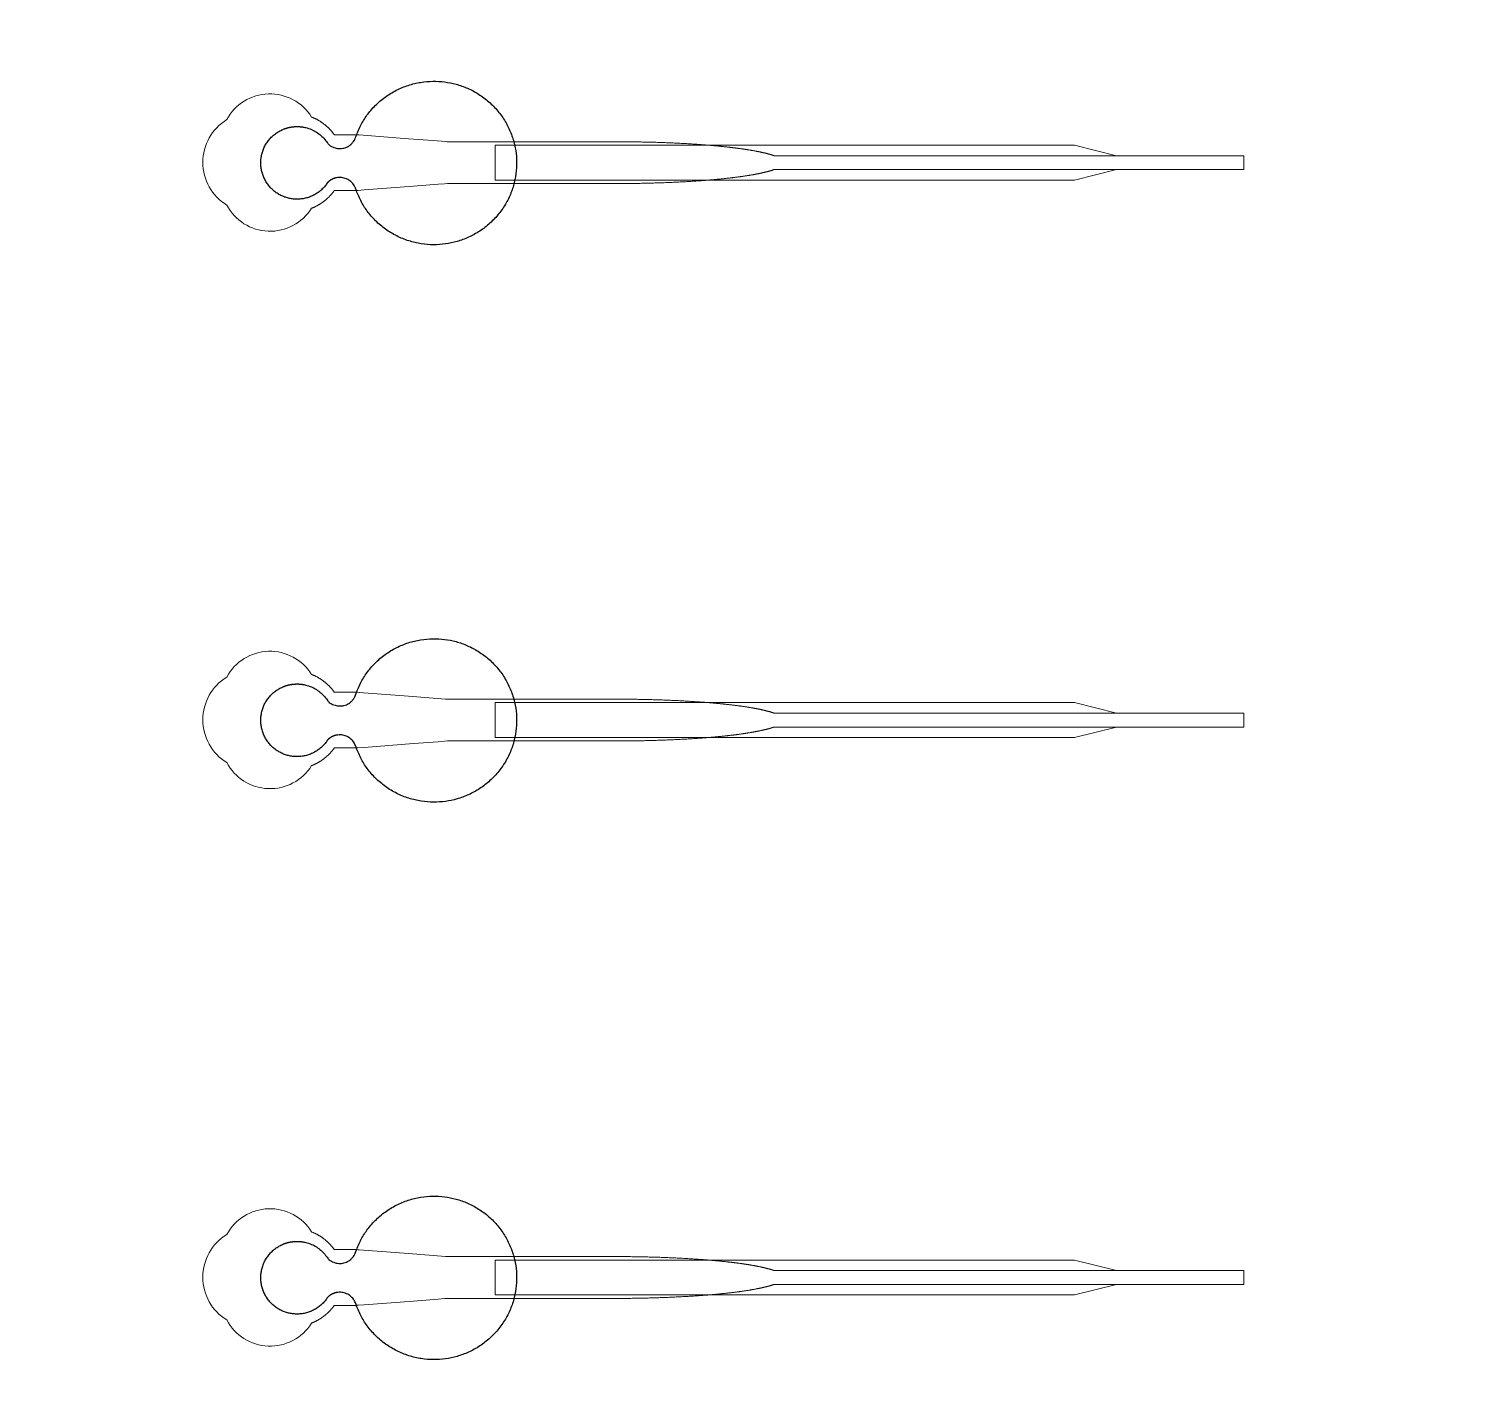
# Model space of a CAD drawing. Header units: inches. Extents: x -52997 to 52003, y -52254 to 52746.
# Drawn here: x -4 to 5140, y 3570 to 8474 of the extents above; entities that cross this region are included whole.
import ezdxf

# ---------------------------------------------------------------- set-up
doc = ezdxf.new("R2010")
doc.units = ezdxf.units.IN
doc.header["$MEASUREMENT"] = 0
doc.layers.add('1', color=1, linetype='Continuous')
doc.layers.add('2', color=140, linetype='Continuous', lineweight=0)
doc.layers.add('3', color=90, linetype='Continuous', lineweight=0)

msp = doc.modelspace()

# ---------------------------------------------------------------- linework, layer by layer
at = {"layer": '1'}
for points in [[(-16283.4, -47485.7), (0, -47485.7), (16283.4, -47485.7, 5.999107)], [(-16250, -47285.7), (0, -47285.7), (16250, -47285.7, 5.986812)], [(-13685.8, -45485.7), (0, -45485.7), (13685.8, -45485.7, 6.794322)]]:
    msp.add_lwpolyline(points, format="xyb", close=True, dxfattribs=at)
msp.add_circle((-497.2, 245.8), 52500, dxfattribs=at)
for points in [[(1067.9, 7921.4), (1090.1, 7944.5), (1121.8, 7939.3), (1153.4, 7934.1), (1167.1, 7905.1), (1242.5, 7664.2), (1494.5, 7701.9), (1746.5, 7739.6), (1746.6, 7991.7), (1746.8, 8243.9), (1494.8, 8281.8), (1242.8, 8319.7), (1167.1, 8078.9), (1153.9, 8050.4), (1123.1, 8044.7), (1092.2, 8038.9), (1069.6, 8060.7), (1018.3, 8144.1), (923.9, 8118), (829.5, 8091.9), (828.3, 7994), (827.1, 7896), (920.8, 7867.6), (1014.6, 7839.2), (1067.9, 7921.4)], [(1067.9, 5921.4), (1090.1, 5944.5), (1121.8, 5939.3), (1153.4, 5934.1), (1167.1, 5905.1), (1242.5, 5664.2), (1494.5, 5701.9), (1746.5, 5739.6), (1746.6, 5991.7), (1746.8, 6243.9), (1494.8, 6281.8), (1242.8, 6319.7), (1167.1, 6078.9), (1153.9, 6050.4), (1123.1, 6044.7), (1092.2, 6038.9), (1069.6, 6060.7), (1018.3, 6144.1), (923.9, 6118), (829.5, 6091.9), (828.3, 5994), (827.1, 5896), (920.8, 5867.6), (1014.6, 5839.2), (1067.9, 5921.4)], [(1067.9, 3921.4), (1090.1, 3944.5), (1121.8, 3939.3), (1153.4, 3934.1), (1167.1, 3905.1), (1242.5, 3664.2), (1494.5, 3701.9), (1746.5, 3739.6), (1746.6, 3991.7), (1746.8, 4243.9), (1494.8, 4281.8), (1242.8, 4319.7), (1167.1, 4078.9), (1153.9, 4050.4), (1123.1, 4044.7), (1092.2, 4038.9), (1069.6, 4060.7), (1018.3, 4144.1), (923.9, 4118), (829.5, 4091.9), (828.3, 3994), (827.1, 3896), (920.8, 3867.6), (1014.6, 3839.2), (1067.9, 3921.4)]]:
    msp.add_rational_spline(points, [1, 0.884783429184, 1, 0.884783429184, 1, 0.758252289935, 1, 0.758252289935, 1, 0.758252289935, 1, 0.758252289935, 1, 0.888941908896, 1, 0.888941908896, 1, 0.79946124759, 1, 0.79946124759, 1, 0.79946124759, 1, 0.79946124759, 1], degree=2, knots=[0, 0, 0, 0.969535, 0.969535, 1.939069, 1.939069, 3.359405, 3.359405, 4.779741, 4.779741, 6.200078, 6.200078, 7.620414, 7.620414, 8.571947, 8.571947, 9.52348, 9.52348, 10.812277, 10.812277, 12.101074, 12.101074, 13.389871, 13.389871, 14.678668, 14.678668, 14.678668], dxfattribs=at)
at = {"layer": '2'}
for points in [[(-16283.4, -47485.7), (0, -47485.7), (16283.4, -47485.7, 5.999107)], [(-16250, -47285.7), (0, -47285.7), (16250, -47285.7, 5.986812)], [(-13685.8, -45485.7), (0, -45485.7), (13685.8, -45485.7, 6.794322)], [(1010.7, 7829.6), (1011, 7829.7), (1011.9, 7830), (1012.7, 7830.3), (1013.6, 7830.7), (1014.4, 7831), (1015.3, 7831.4), (1016.1, 7831.7), (1017, 7832.1), (1017.8, 7832.5), (1018.7, 7832.8), (1019.5, 7833.2), (1020.4, 7833.6), (1021.2, 7834), (1022.1, 7834.4), (1022.9, 7834.8), (1023.8, 7835.2), (1024.7, 7835.6), (1025.5, 7836.1), (1026.4, 7836.5), (1027.2, 7836.9), (1028.1, 7837.4), (1028.9, 7837.8), (1029.8, 7838.3), (1030.7, 7838.7), (1031.5, 7839.2), (1032.4, 7839.7), (1033.2, 7840.1), (1034.1, 7840.6), (1034.9, 7841.1), (1035.8, 7841.6), (1036.6, 7842.1), (1037.5, 7842.6), (1038.4, 7843.1), (1039.2, 7843.6), (1040.1, 7844.2), (1040.9, 7844.7), (1041.7, 7845.2), (1042.6, 7845.8), (1043.4, 7846.3), (1044.3, 7846.9), (1045.1, 7847.4), (1046, 7848), (1046.8, 7848.6), (1047.6, 7849.1), (1048.5, 7849.7), (1049.3, 7850.3), (1050.1, 7850.9), (1050.9, 7851.5), (1051.8, 7852.1), (1052.6, 7852.7), (1053.4, 7853.3), (1054.2, 7853.9), (1055, 7854.5), (1055.8, 7855.2), (1056.6, 7855.8), (1057.4, 7856.4), (1058.2, 7857.1), (1059, 7857.7), (1059.8, 7858.3), (1060.6, 7859), (1061.4, 7859.6), (1062.2, 7860.3), (1062.9, 7861), (1063.7, 7861.6), (1064.5, 7862.3), (1065.2, 7863), (1066, 7863.7), (1066.8, 7864.3), (1067.5, 7865), (1068.3, 7865.7), (1069, 7866.4), (1069.7, 7867.1), (1070.5, 7867.8), (1071.2, 7868.5), (1071.9, 7869.2), (1072.7, 7869.9), (1073.4, 7870.7), (1074.1, 7871.4), (1074.8, 7872.1), (1075.5, 7872.8), (1076.2, 7873.6), (1076.9, 7874.3), (1077.6, 7875), (1078.2, 7875.7), (1078.9, 7876.5), (1079.6, 7877.2), (1080.2, 7878), (1080.9, 7878.7), (1081.5, 7879.5), (1082.2, 7880.2), (1082.8, 7881), (1083.5, 7881.7), (1084.1, 7882.5), (1084.7, 7883.2), (1085.3, 7884), (1085.9, 7884.7), (1086.5, 7885.5), (1087.1, 7886.3), (1087.7, 7887), (1088.3, 7887.8), (1088.9, 7888.6), (1089.5, 7889.3), (1090, 7890.1), (1090.6, 7890.9), (1091.1, 7891.6), (1091.7, 7892.4), (1092.2, 7893.2), (1135.8, 7893.2), (1157.6, 7893.2), (1168.5, 7893.2), (1171.2, 7893.2), (1172.6, 7893.2), (1172.6, 7893.2), (1172.6, 7893.2), (1172.7, 7893.2), (1172.7, 7893.2), (1172.7, 7893.2), (1172.8, 7893.2), (1173.1, 7893.2), (1173.8, 7893.3), (1175.2, 7893.4), (1177.9, 7893.6), (1200, 7895.3), (1376.7, 7908.8), (1465, 7915.6), (1487.1, 7917.3), (1498.1, 7918.1), (1498.5, 7918.2), (1498.5, 7918.2), (1498.6, 7918.2), (1498.6, 7918.2), (1498.7, 7918.2), (1499.1, 7918.2), (1759.6, 7918.2), (1765.9, 7918.2), (1778.4, 7918.2), (1878.9, 7918.2), (2080, 7918.2), (2092.5, 7918.2), (2098.8, 7918.2), (2102, 7918.2), (2103.5, 7918.2), (2103.9, 7918.2), (2104.1, 7918.2), (2104.2, 7918.2), (2104.3, 7918.2), (2104.3, 7918.2), (2104.3, 7918.2), (2104.9, 7918.2), (2109.5, 7918.2), (2114.1, 7918.2), (2118.7, 7918.2), (2123.3, 7918.2), (2128, 7918.2), (2132.6, 7918.3), (2137.3, 7918.3), (2142, 7918.3), (2146.7, 7918.4), (2151.4, 7918.4), (2156.1, 7918.4), (2160.8, 7918.5), (2165.5, 7918.6), (2170.3, 7918.6), (2175, 7918.7), (2179.8, 7918.8), (2184.6, 7918.8), (2189.3, 7918.9), (2194.1, 7919), (2198.9, 7919.1), (2203.7, 7919.2), (2208.5, 7919.3), (2213.3, 7919.4), (2218.1, 7919.5), (2222.9, 7919.7), (2227.8, 7919.8), (2232.6, 7919.9), (2237.4, 7920), (2242.2, 7920.2), (2247.1, 7920.3), (2251.9, 7920.5), (2256.7, 7920.6), (2261.6, 7920.8), (2266.4, 7921), (2271.2, 7921.1), (2276.1, 7921.3), (2280.9, 7921.5), (2285.7, 7921.7), (2290.5, 7921.9), (2295.4, 7922.1), (2300.2, 7922.3), (2305, 7922.5), (2309.8, 7922.7), (2314.6, 7922.9), (2319.4, 7923.2), (2324.2, 7923.4), (2328.9, 7923.6), (2333.7, 7923.9), (2338.5, 7924.1), (2343.2, 7924.4), (2348, 7924.6), (2352.7, 7924.9), (2357.4, 7925.2), (2362.1, 7925.4), (2366.8, 7925.7), (2371.5, 7926), (2376.2, 7926.3), (2380.8, 7926.6), (2385.5, 7926.9), (2390.1, 7927.2), (2394.7, 7927.5), (2399.3, 7927.9), (2403.8, 7928.2), (2406.1, 7928.4), (2408.4, 7928.5), (2410.7, 7928.7), (2412.9, 7928.9), (2415.2, 7929), (2417.5, 7929.2), (2419.7, 7929.4), (2421.9, 7929.5), (2424.2, 7929.7), (2426.4, 7929.9), (2428.7, 7930.1), (2430.9, 7930.3), (2433.1, 7930.4), (2435.3, 7930.6), (2437.5, 7930.8), (2439.7, 7931), (2441.9, 7931.2), (2444.1, 7931.4), (2446.3, 7931.5), (2448.5, 7931.7), (2450.7, 7931.9), (2452.8, 7932.1), (2455, 7932.3), (2457.2, 7932.5), (2459.3, 7932.7), (2461.4, 7932.9), (2463.6, 7933.1), (2465.7, 7933.3), (2467.8, 7933.5), (2470, 7933.7), (2472.1, 7933.9), (2474.2, 7934.1), (2476.3, 7934.3), (2478.4, 7934.5), (2480.5, 7934.7), (2482.5, 7934.9), (2484.6, 7935.2), (2486.7, 7935.4), (2488.7, 7935.6), (2490.8, 7935.8), (2492.8, 7936), (2494.8, 7936.2), (2496.9, 7936.5), (2498.9, 7936.7), (2500.9, 7936.9), (2502.9, 7937.1), (2504.9, 7937.3), (2506.9, 7937.6), (2508.9, 7937.8), (2510.8, 7938), (2512.8, 7938.2), (2514.8, 7938.5), (2516.7, 7938.7), (2518.7, 7938.9), (2520.6, 7939.2), (2522.5, 7939.4), (2524.4, 7939.6), (2526.3, 7939.9), (2528.2, 7940.1), (2530.1, 7940.3), (2532, 7940.6), (2533.9, 7940.8), (2535.7, 7941.1), (2537.6, 7941.3), (2539.5, 7941.5), (2541.3, 7941.8), (2543.1, 7942), (2544.9, 7942.3), (2546.8, 7942.5), (2548.6, 7942.8), (2550.4, 7943), (2552.1, 7943.3), (2553.9, 7943.5), (2555.7, 7943.8), (2557.4, 7944), (2559.2, 7944.3), (2560.9, 7944.5), (2562.7, 7944.8), (2564.4, 7945), (2566.1, 7945.3), (2567.8, 7945.5), (2569.5, 7945.8), (2571.2, 7946.1), (2572.8, 7946.3), (2574.5, 7946.6), (2576.1, 7946.8), (2577.8, 7947.1), (2579.4, 7947.4), (2581, 7947.6), (2582.7, 7947.9), (2584.3, 7948.2), (2585.9, 7948.4), (2587.4, 7948.7), (2589, 7949), (2590.6, 7949.2), (2592.1, 7949.5), (2593.7, 7949.8), (2595.2, 7950), (2596.7, 7950.3), (2598.2, 7950.6), (2599.7, 7950.9), (2601.2, 7951.1), (2602.7, 7951.4), (2604.2, 7951.7), (2605.6, 7952), (2607.1, 7952.2), (2608.5, 7952.5), (2610, 7952.8), (2611.4, 7953.1), (2612.8, 7953.4), (2614.2, 7953.6), (2615.6, 7953.9), (2617, 7954.2), (2618.3, 7954.5), (2619.7, 7954.8), (2621, 7955.1), (2622.4, 7955.3), (2623.7, 7955.6), (2625, 7955.9), (2626.3, 7956.2), (2627.6, 7956.5), (2628.9, 7956.8), (2630.1, 7957), (2631.4, 7957.3), (2632.6, 7957.6), (2633.9, 7957.9), (2635.1, 7958.2), (2636.3, 7958.5), (2637.5, 7958.8), (2638.7, 7959.1), (2639.9, 7959.4), (2641.1, 7959.7), (2642.2, 7959.9), (2643.4, 7960.2), (2644.5, 7960.5), (2645.6, 7960.8), (2646.7, 7961.1), (2647.8, 7961.4), (2648.9, 7961.7), (2650, 7962), (2651.1, 7962.3), (2652.2, 7962.6), (2653.2, 7962.9), (2654.2, 7963.2), (2655.3, 7963.5), (2656.3, 7963.8), (2657.3, 7964.1), (2658.3, 7964.4), (2659.3, 7964.7), (2660.2, 7965), (2661.2, 7965.3), (2662.2, 7965.6), (2663.1, 7965.9), (2664, 7966.2), (2664.9, 7966.5), (2665.8, 7966.8), (2666.7, 7967.1), (2667.6, 7967.4), (2668.5, 7967.7), (2669.9, 7968.1), (4355.5, 7968), (4355.5, 8018.2), (2670, 8018.2), (2669.7, 8018.3), (2668.8, 8018.6), (2668, 8018.9), (2667.1, 8019.2), (2666.2, 8019.5), (2665.3, 8019.8), (2664.4, 8020.1), (2663.4, 8020.4), (2662.5, 8020.7), (2661.6, 8021), (2660.6, 8021.3), (2659.6, 8021.6), (2658.6, 8021.9), (2657.6, 8022.2), (2656.6, 8022.5), (2655.6, 8022.8), (2654.6, 8023.1), (2653.6, 8023.4), (2652.5, 8023.7), (2651.5, 8023.9), (2650.4, 8024.2), (2649.3, 8024.5), (2648.2, 8024.8), (2647.1, 8025.1), (2646, 8025.4), (2644.9, 8025.7), (2643.7, 8026), (2642.6, 8026.3), (2641.4, 8026.6), (2640.2, 8026.9), (2639.1, 8027.2), (2637.9, 8027.5), (2636.7, 8027.8), (2635.4, 8028.1), (2634.2, 8028.3), (2633, 8028.6), (2631.7, 8028.9), (2630.5, 8029.2), (2629.2, 8029.5), (2627.9, 8029.8), (2626.6, 8030.1), (2625.3, 8030.4), (2624, 8030.6), (2622.7, 8030.9), (2621.4, 8031.2), (2620, 8031.5), (2618.7, 8031.8), (2617.3, 8032.1), (2615.9, 8032.3), (2614.5, 8032.6), (2613.1, 8032.9), (2611.7, 8033.2), (2610.3, 8033.5), (2608.9, 8033.7), (2607.5, 8034), (2606, 8034.3), (2604.5, 8034.6), (2603.1, 8034.9), (2601.6, 8035.1), (2600.1, 8035.4), (2598.6, 8035.7), (2597.1, 8036), (2595.6, 8036.2), (2594, 8036.5), (2592.5, 8036.8), (2590.9, 8037), (2589.4, 8037.3), (2587.8, 8037.6), (2586.2, 8037.8), (2584.6, 8038.1), (2583, 8038.4), (2581.4, 8038.6), (2579.8, 8038.9), (2578.1, 8039.2), (2576.5, 8039.4), (2574.8, 8039.7), (2573.2, 8040), (2571.5, 8040.2), (2569.8, 8040.5), (2568.1, 8040.7), (2566.4, 8041), (2564.7, 8041.3), (2563, 8041.5), (2561.3, 8041.8), (2559.5, 8042), (2557.8, 8042.3), (2556, 8042.5), (2554.3, 8042.8), (2552.5, 8043), (2550.7, 8043.3), (2548.9, 8043.5), (2547.1, 8043.8), (2545.3, 8044), (2543.5, 8044.3), (2541.7, 8044.5), (2539.8, 8044.8), (2538, 8045), (2536.1, 8045.2), (2534.3, 8045.5), (2532.4, 8045.7), (2530.5, 8046), (2528.6, 8046.2), (2526.7, 8046.4), (2524.8, 8046.7), (2522.9, 8046.9), (2521, 8047.1), (2519, 8047.4), (2517.1, 8047.6), (2515.2, 8047.8), (2513.2, 8048.1), (2511.2, 8048.3), (2509.3, 8048.5), (2507.3, 8048.7), (2505.3, 8049), (2503.3, 8049.2), (2501.3, 8049.4), (2499.3, 8049.6), (2497.3, 8049.8), (2495.3, 8050.1), (2493.2, 8050.3), (2491.2, 8050.5), (2489.2, 8050.7), (2487.1, 8050.9), (2485, 8051.1), (2483, 8051.3), (2480.9, 8051.6), (2478.8, 8051.8), (2476.7, 8052), (2474.6, 8052.2), (2472.5, 8052.4), (2470.4, 8052.6), (2468.3, 8052.8), (2466.2, 8053), (2464.1, 8053.2), (2461.9, 8053.4), (2459.8, 8053.6), (2457.6, 8053.8), (2455.5, 8054), (2453.3, 8054.2), (2451.2, 8054.4), (2449, 8054.6), (2446.8, 8054.7), (2444.6, 8054.9), (2442.5, 8055.1), (2440.3, 8055.3), (2438.1, 8055.5), (2435.9, 8055.7), (2433.7, 8055.9), (2431.4, 8056), (2429.2, 8056.2), (2427, 8056.4), (2424.8, 8056.6), (2422.5, 8056.8), (2420.3, 8056.9), (2418, 8057.1), (2415.8, 8057.3), (2413.5, 8057.4), (2411.3, 8057.6), (2409, 8057.8), (2406.7, 8057.9), (2402.2, 8058.3), (2397.6, 8058.6), (2393, 8058.9), (2388.4, 8059.2), (2383.8, 8059.5), (2379.2, 8059.8), (2374.5, 8060.1), (2369.9, 8060.4), (2365.2, 8060.7), (2360.5, 8061), (2355.8, 8061.3), (2351.1, 8061.5), (2346.4, 8061.8), (2341.7, 8062.1), (2336.9, 8062.3), (2332.2, 8062.5), (2327.4, 8062.8), (2322.7, 8063), (2317.9, 8063.3), (2313.1, 8063.5), (2308.4, 8063.7), (2303.6, 8063.9), (2298.8, 8064.1), (2294, 8064.3), (2289.2, 8064.5), (2284.4, 8064.7), (2279.6, 8064.9), (2274.8, 8065.1), (2270, 8065.3), (2265.2, 8065.4), (2260.3, 8065.6), (2255.5, 8065.7), (2250.7, 8065.9), (2245.9, 8066.1), (2241.1, 8066.2), (2236.3, 8066.3), (2231.5, 8066.5), (2226.7, 8066.6), (2221.9, 8066.7), (2217.1, 8066.8), (2212.3, 8066.9), (2207.6, 8067.1), (2202.8, 8067.2), (2198, 8067.2), (2193.3, 8067.3), (2188.5, 8067.4), (2183.8, 8067.5), (2179, 8067.6), (2174.3, 8067.7), (2169.6, 8067.7), (2164.9, 8067.8), (2160.2, 8067.8), (2155.5, 8067.9), (2150.8, 8067.9), (2146.1, 8068), (2141.5, 8068), (2136.8, 8068.1), (2132.2, 8068.1), (2127.6, 8068.1), (2123, 8068.1), (2118.4, 8068.1), (2116.1, 8068.2), (2115.5, 8068.2), (2115.2, 8068.2), (2115.1, 8068.2), (2114.9, 8068.2), (2113.3, 8068.2), (2106.9, 8068.2), (2094.2, 8068.2), (2043.2, 8068.2), (1839.2, 8068.2), (1788.2, 8068.2), (1762.7, 8068.2), (1756.4, 8068.2), (1754.8, 8068.2), (1499, 8068.2), (1498.6, 8068.2), (1498.6, 8068.2), (1498.5, 8068.2), (1498.5, 8068.2), (1498.4, 8068.2), (1498.1, 8068.2), (1496.7, 8068.3), (1491.2, 8068.7), (1447, 8072.1), (1358.7, 8078.9), (1182, 8092.4), (1176.5, 8092.9), (1173.8, 8093.1), (1173.1, 8093.1), (1172.7, 8093.2), (1172.7, 8093.2), (1172.7, 8093.2), (1172.7, 8093.2), (1172.6, 8093.2), (1172.6, 8093.2), (1172.6, 8093.2), (1172.2, 8093.2), (1169.5, 8093.2), (1164.1, 8093.2), (1153.2, 8093.2), (1131.4, 8093.2), (1109.6, 8093.2), (1098.7, 8093.2), (1093.2, 8093.2), (1092.6, 8093.2), (1092.4, 8093.2), (1092.3, 8093.2), (1092.3, 8093.2), (1092.2, 8093.2), (1092.2, 8093.2), (1092.2, 8093.2), (1091.8, 8093.8), (1091, 8094.9), (1090.2, 8096), (1089.4, 8097.1), (1088.6, 8098.2), (1087.7, 8099.4), (1086.8, 8100.5), (1086, 8101.6), (1085.1, 8102.7), (1084.2, 8103.8), (1083.3, 8104.9), (1082.3, 8106), (1081.4, 8107.1), (1080.4, 8108.2), (1079.5, 8109.3), (1078.5, 8110.4), (1077.5, 8111.5), (1076.5, 8112.5), (1075.5, 8113.6), (1074.5, 8114.7), (1073.4, 8115.7), (1072.4, 8116.8), (1071.3, 8117.8), (1070.2, 8118.9), (1069.2, 8119.9), (1068.1, 8121), (1066.9, 8122), (1065.8, 8123), (1064.7, 8124), (1063.5, 8125), (1062.4, 8126), (1061.2, 8127), (1060, 8128), (1058.9, 8129), (1057.7, 8129.9), (1056.4, 8130.9), (1055.2, 8131.8), (1054, 8132.8), (1052.8, 8133.7), (1051.5, 8134.6), (1050.2, 8135.5), (1049, 8136.4), (1047.7, 8137.3), (1046.4, 8138.2), (1045.1, 8139), (1043.8, 8139.9), (1042.5, 8140.7), (1041.2, 8141.6), (1039.9, 8142.4), (1038.5, 8143.2), (1037.2, 8144), (1035.8, 8144.8), (1034.5, 8145.6), (1033.1, 8146.4), (1031.7, 8147.1), (1030.4, 8147.9), (1029, 8148.6), (1027.6, 8149.3), (1026.2, 8150), (1024.8, 8150.7), (1023.4, 8151.4), (1022, 8152), (1020.6, 8152.7), (1019.1, 8153.3), (1017.7, 8153.9), (1016.3, 8154.5), (1014.9, 8155.1), (1013.4, 8155.7), (1012, 8156.3), (1010.8, 8156.8, 0.576044), (706.2, 8147.4, 0.560065), (706.2, 7840.9, 0.578435)], [(1010.7, 5829.6), (1011, 5829.7), (1011.9, 5830), (1012.7, 5830.3), (1013.6, 5830.7), (1014.4, 5831), (1015.3, 5831.4), (1016.1, 5831.7), (1017, 5832.1), (1017.8, 5832.5), (1018.7, 5832.8), (1019.5, 5833.2), (1020.4, 5833.6), (1021.2, 5834), (1022.1, 5834.4), (1022.9, 5834.8), (1023.8, 5835.2), (1024.7, 5835.6), (1025.5, 5836.1), (1026.4, 5836.5), (1027.2, 5836.9), (1028.1, 5837.4), (1028.9, 5837.8), (1029.8, 5838.3), (1030.7, 5838.7), (1031.5, 5839.2), (1032.4, 5839.7), (1033.2, 5840.1), (1034.1, 5840.6), (1034.9, 5841.1), (1035.8, 5841.6), (1036.6, 5842.1), (1037.5, 5842.6), (1038.4, 5843.1), (1039.2, 5843.6), (1040.1, 5844.2), (1040.9, 5844.7), (1041.7, 5845.2), (1042.6, 5845.8), (1043.4, 5846.3), (1044.3, 5846.9), (1045.1, 5847.4), (1046, 5848), (1046.8, 5848.6), (1047.6, 5849.1), (1048.5, 5849.7), (1049.3, 5850.3), (1050.1, 5850.9), (1050.9, 5851.5), (1051.8, 5852.1), (1052.6, 5852.7), (1053.4, 5853.3), (1054.2, 5853.9), (1055, 5854.5), (1055.8, 5855.2), (1056.6, 5855.8), (1057.4, 5856.4), (1058.2, 5857.1), (1059, 5857.7), (1059.8, 5858.3), (1060.6, 5859), (1061.4, 5859.6), (1062.2, 5860.3), (1062.9, 5861), (1063.7, 5861.6), (1064.5, 5862.3), (1065.2, 5863), (1066, 5863.7), (1066.8, 5864.3), (1067.5, 5865), (1068.3, 5865.7), (1069, 5866.4), (1069.7, 5867.1), (1070.5, 5867.8), (1071.2, 5868.5), (1071.9, 5869.2), (1072.7, 5869.9), (1073.4, 5870.7), (1074.1, 5871.4), (1074.8, 5872.1), (1075.5, 5872.8), (1076.2, 5873.6), (1076.9, 5874.3), (1077.6, 5875), (1078.2, 5875.7), (1078.9, 5876.5), (1079.6, 5877.2), (1080.2, 5878), (1080.9, 5878.7), (1081.5, 5879.5), (1082.2, 5880.2), (1082.8, 5881), (1083.5, 5881.7), (1084.1, 5882.5), (1084.7, 5883.2), (1085.3, 5884), (1085.9, 5884.7), (1086.5, 5885.5), (1087.1, 5886.3), (1087.7, 5887), (1088.3, 5887.8), (1088.9, 5888.6), (1089.5, 5889.3), (1090, 5890.1), (1090.6, 5890.9), (1091.1, 5891.6), (1091.7, 5892.4), (1092.2, 5893.2), (1135.8, 5893.2), (1157.6, 5893.2), (1168.5, 5893.2), (1171.2, 5893.2), (1172.6, 5893.2), (1172.6, 5893.2), (1172.6, 5893.2), (1172.7, 5893.2), (1172.7, 5893.2), (1172.7, 5893.2), (1172.8, 5893.2), (1173.1, 5893.2), (1173.8, 5893.3), (1175.2, 5893.4), (1177.9, 5893.6), (1200, 5895.3), (1376.7, 5908.8), (1465, 5915.6), (1487.1, 5917.3), (1498.1, 5918.1), (1498.5, 5918.2), (1498.5, 5918.2), (1498.6, 5918.2), (1498.6, 5918.2), (1498.7, 5918.2), (1499.1, 5918.2), (1759.6, 5918.2), (1765.9, 5918.2), (1778.4, 5918.2), (1878.9, 5918.2), (2080, 5918.2), (2092.5, 5918.2), (2098.8, 5918.2), (2102, 5918.2), (2103.5, 5918.2), (2103.9, 5918.2), (2104.1, 5918.2), (2104.2, 5918.2), (2104.3, 5918.2), (2104.3, 5918.2), (2104.3, 5918.2), (2104.9, 5918.2), (2109.5, 5918.2), (2114.1, 5918.2), (2118.7, 5918.2), (2123.3, 5918.2), (2128, 5918.2), (2132.6, 5918.3), (2137.3, 5918.3), (2142, 5918.3), (2146.7, 5918.4), (2151.4, 5918.4), (2156.1, 5918.4), (2160.8, 5918.5), (2165.5, 5918.6), (2170.3, 5918.6), (2175, 5918.7), (2179.8, 5918.8), (2184.6, 5918.8), (2189.3, 5918.9), (2194.1, 5919), (2198.9, 5919.1), (2203.7, 5919.2), (2208.5, 5919.3), (2213.3, 5919.4), (2218.1, 5919.5), (2222.9, 5919.7), (2227.8, 5919.8), (2232.6, 5919.9), (2237.4, 5920), (2242.2, 5920.2), (2247.1, 5920.3), (2251.9, 5920.5), (2256.7, 5920.6), (2261.6, 5920.8), (2266.4, 5921), (2271.2, 5921.1), (2276.1, 5921.3), (2280.9, 5921.5), (2285.7, 5921.7), (2290.5, 5921.9), (2295.4, 5922.1), (2300.2, 5922.3), (2305, 5922.5), (2309.8, 5922.7), (2314.6, 5922.9), (2319.4, 5923.2), (2324.2, 5923.4), (2328.9, 5923.6), (2333.7, 5923.9), (2338.5, 5924.1), (2343.2, 5924.4), (2348, 5924.6), (2352.7, 5924.9), (2357.4, 5925.2), (2362.1, 5925.4), (2366.8, 5925.7), (2371.5, 5926), (2376.2, 5926.3), (2380.8, 5926.6), (2385.5, 5926.9), (2390.1, 5927.2), (2394.7, 5927.5), (2399.3, 5927.9), (2403.8, 5928.2), (2406.1, 5928.4), (2408.4, 5928.5), (2410.7, 5928.7), (2412.9, 5928.9), (2415.2, 5929), (2417.5, 5929.2), (2419.7, 5929.4), (2421.9, 5929.5), (2424.2, 5929.7), (2426.4, 5929.9), (2428.7, 5930.1), (2430.9, 5930.3), (2433.1, 5930.4), (2435.3, 5930.6), (2437.5, 5930.8), (2439.7, 5931), (2441.9, 5931.2), (2444.1, 5931.4), (2446.3, 5931.5), (2448.5, 5931.7), (2450.7, 5931.9), (2452.8, 5932.1), (2455, 5932.3), (2457.2, 5932.5), (2459.3, 5932.7), (2461.4, 5932.9), (2463.6, 5933.1), (2465.7, 5933.3), (2467.8, 5933.5), (2470, 5933.7), (2472.1, 5933.9), (2474.2, 5934.1), (2476.3, 5934.3), (2478.4, 5934.5), (2480.5, 5934.7), (2482.5, 5934.9), (2484.6, 5935.2), (2486.7, 5935.4), (2488.7, 5935.6), (2490.8, 5935.8), (2492.8, 5936), (2494.8, 5936.2), (2496.9, 5936.5), (2498.9, 5936.7), (2500.9, 5936.9), (2502.9, 5937.1), (2504.9, 5937.3), (2506.9, 5937.6), (2508.9, 5937.8), (2510.8, 5938), (2512.8, 5938.2), (2514.8, 5938.5), (2516.7, 5938.7), (2518.7, 5938.9), (2520.6, 5939.2), (2522.5, 5939.4), (2524.4, 5939.6), (2526.3, 5939.9), (2528.2, 5940.1), (2530.1, 5940.3), (2532, 5940.6), (2533.9, 5940.8), (2535.7, 5941.1), (2537.6, 5941.3), (2539.5, 5941.5), (2541.3, 5941.8), (2543.1, 5942), (2544.9, 5942.3), (2546.8, 5942.5), (2548.6, 5942.8), (2550.4, 5943), (2552.1, 5943.3), (2553.9, 5943.5), (2555.7, 5943.8), (2557.4, 5944), (2559.2, 5944.3), (2560.9, 5944.5), (2562.7, 5944.8), (2564.4, 5945), (2566.1, 5945.3), (2567.8, 5945.5), (2569.5, 5945.8), (2571.2, 5946.1), (2572.8, 5946.3), (2574.5, 5946.6), (2576.1, 5946.8), (2577.8, 5947.1), (2579.4, 5947.4), (2581, 5947.6), (2582.7, 5947.9), (2584.3, 5948.2), (2585.9, 5948.4), (2587.4, 5948.7), (2589, 5949), (2590.6, 5949.2), (2592.1, 5949.5), (2593.7, 5949.8), (2595.2, 5950), (2596.7, 5950.3), (2598.2, 5950.6), (2599.7, 5950.9), (2601.2, 5951.1), (2602.7, 5951.4), (2604.2, 5951.7), (2605.6, 5952), (2607.1, 5952.2), (2608.5, 5952.5), (2610, 5952.8), (2611.4, 5953.1), (2612.8, 5953.4), (2614.2, 5953.6), (2615.6, 5953.9), (2617, 5954.2), (2618.3, 5954.5), (2619.7, 5954.8), (2621, 5955.1), (2622.4, 5955.3), (2623.7, 5955.6), (2625, 5955.9), (2626.3, 5956.2), (2627.6, 5956.5), (2628.9, 5956.8), (2630.1, 5957), (2631.4, 5957.3), (2632.6, 5957.6), (2633.9, 5957.9), (2635.1, 5958.2), (2636.3, 5958.5), (2637.5, 5958.8), (2638.7, 5959.1), (2639.9, 5959.4), (2641.1, 5959.7), (2642.2, 5959.9), (2643.4, 5960.2), (2644.5, 5960.5), (2645.6, 5960.8), (2646.7, 5961.1), (2647.8, 5961.4), (2648.9, 5961.7), (2650, 5962), (2651.1, 5962.3), (2652.2, 5962.6), (2653.2, 5962.9), (2654.2, 5963.2), (2655.3, 5963.5), (2656.3, 5963.8), (2657.3, 5964.1), (2658.3, 5964.4), (2659.3, 5964.7), (2660.2, 5965), (2661.2, 5965.3), (2662.2, 5965.6), (2663.1, 5965.9), (2664, 5966.2), (2664.9, 5966.5), (2665.8, 5966.8), (2666.7, 5967.1), (2667.6, 5967.4), (2668.5, 5967.7), (2669.9, 5968.1), (4355.5, 5968), (4355.5, 6018.2), (2670, 6018.2), (2669.7, 6018.3), (2668.8, 6018.6), (2668, 6018.9), (2667.1, 6019.2), (2666.2, 6019.5), (2665.3, 6019.8), (2664.4, 6020.1), (2663.4, 6020.4), (2662.5, 6020.7), (2661.6, 6021), (2660.6, 6021.3), (2659.6, 6021.6), (2658.6, 6021.9), (2657.6, 6022.2), (2656.6, 6022.5), (2655.6, 6022.8), (2654.6, 6023.1), (2653.6, 6023.4), (2652.5, 6023.7), (2651.5, 6023.9), (2650.4, 6024.2), (2649.3, 6024.5), (2648.2, 6024.8), (2647.1, 6025.1), (2646, 6025.4), (2644.9, 6025.7), (2643.7, 6026), (2642.6, 6026.3), (2641.4, 6026.6), (2640.2, 6026.9), (2639.1, 6027.2), (2637.9, 6027.5), (2636.7, 6027.8), (2635.4, 6028.1), (2634.2, 6028.3), (2633, 6028.6), (2631.7, 6028.9), (2630.5, 6029.2), (2629.2, 6029.5), (2627.9, 6029.8), (2626.6, 6030.1), (2625.3, 6030.4), (2624, 6030.6), (2622.7, 6030.9), (2621.4, 6031.2), (2620, 6031.5), (2618.7, 6031.8), (2617.3, 6032.1), (2615.9, 6032.3), (2614.5, 6032.6), (2613.1, 6032.9), (2611.7, 6033.2), (2610.3, 6033.5), (2608.9, 6033.7), (2607.5, 6034), (2606, 6034.3), (2604.5, 6034.6), (2603.1, 6034.9), (2601.6, 6035.1), (2600.1, 6035.4), (2598.6, 6035.7), (2597.1, 6036), (2595.6, 6036.2), (2594, 6036.5), (2592.5, 6036.8), (2590.9, 6037), (2589.4, 6037.3), (2587.8, 6037.6), (2586.2, 6037.8), (2584.6, 6038.1), (2583, 6038.4), (2581.4, 6038.6), (2579.8, 6038.9), (2578.1, 6039.2), (2576.5, 6039.4), (2574.8, 6039.7), (2573.2, 6040), (2571.5, 6040.2), (2569.8, 6040.5), (2568.1, 6040.7), (2566.4, 6041), (2564.7, 6041.3), (2563, 6041.5), (2561.3, 6041.8), (2559.5, 6042), (2557.8, 6042.3), (2556, 6042.5), (2554.3, 6042.8), (2552.5, 6043), (2550.7, 6043.3), (2548.9, 6043.5), (2547.1, 6043.8), (2545.3, 6044), (2543.5, 6044.3), (2541.7, 6044.5), (2539.8, 6044.8), (2538, 6045), (2536.1, 6045.2), (2534.3, 6045.5), (2532.4, 6045.7), (2530.5, 6046), (2528.6, 6046.2), (2526.7, 6046.4), (2524.8, 6046.7), (2522.9, 6046.9), (2521, 6047.1), (2519, 6047.4), (2517.1, 6047.6), (2515.2, 6047.8), (2513.2, 6048.1), (2511.2, 6048.3), (2509.3, 6048.5), (2507.3, 6048.7), (2505.3, 6049), (2503.3, 6049.2), (2501.3, 6049.4), (2499.3, 6049.6), (2497.3, 6049.8), (2495.3, 6050.1), (2493.2, 6050.3), (2491.2, 6050.5), (2489.2, 6050.7), (2487.1, 6050.9), (2485, 6051.1), (2483, 6051.3), (2480.9, 6051.6), (2478.8, 6051.8), (2476.7, 6052), (2474.6, 6052.2), (2472.5, 6052.4), (2470.4, 6052.6), (2468.3, 6052.8), (2466.2, 6053), (2464.1, 6053.2), (2461.9, 6053.4), (2459.8, 6053.6), (2457.6, 6053.8), (2455.5, 6054), (2453.3, 6054.2), (2451.2, 6054.4), (2449, 6054.6), (2446.8, 6054.7), (2444.6, 6054.9), (2442.5, 6055.1), (2440.3, 6055.3), (2438.1, 6055.5), (2435.9, 6055.7), (2433.7, 6055.9), (2431.4, 6056), (2429.2, 6056.2), (2427, 6056.4), (2424.8, 6056.6), (2422.5, 6056.8), (2420.3, 6056.9), (2418, 6057.1), (2415.8, 6057.3), (2413.5, 6057.4), (2411.3, 6057.6), (2409, 6057.8), (2406.7, 6057.9), (2402.2, 6058.3), (2397.6, 6058.6), (2393, 6058.9), (2388.4, 6059.2), (2383.8, 6059.5), (2379.2, 6059.8), (2374.5, 6060.1), (2369.9, 6060.4), (2365.2, 6060.7), (2360.5, 6061), (2355.8, 6061.3), (2351.1, 6061.5), (2346.4, 6061.8), (2341.7, 6062.1), (2336.9, 6062.3), (2332.2, 6062.5), (2327.4, 6062.8), (2322.7, 6063), (2317.9, 6063.3), (2313.1, 6063.5), (2308.4, 6063.7), (2303.6, 6063.9), (2298.8, 6064.1), (2294, 6064.3), (2289.2, 6064.5), (2284.4, 6064.7), (2279.6, 6064.9), (2274.8, 6065.1), (2270, 6065.3), (2265.2, 6065.4), (2260.3, 6065.6), (2255.5, 6065.7), (2250.7, 6065.9), (2245.9, 6066.1), (2241.1, 6066.2), (2236.3, 6066.3), (2231.5, 6066.5), (2226.7, 6066.6), (2221.9, 6066.7), (2217.1, 6066.8), (2212.3, 6066.9), (2207.6, 6067.1), (2202.8, 6067.2), (2198, 6067.2), (2193.3, 6067.3), (2188.5, 6067.4), (2183.8, 6067.5), (2179, 6067.6), (2174.3, 6067.7), (2169.6, 6067.7), (2164.9, 6067.8), (2160.2, 6067.8), (2155.5, 6067.9), (2150.8, 6067.9), (2146.1, 6068), (2141.5, 6068), (2136.8, 6068.1), (2132.2, 6068.1), (2127.6, 6068.1), (2123, 6068.1), (2118.4, 6068.1), (2116.1, 6068.2), (2115.5, 6068.2), (2115.2, 6068.2), (2115.1, 6068.2), (2114.9, 6068.2), (2113.3, 6068.2), (2106.9, 6068.2), (2094.2, 6068.2), (2043.2, 6068.2), (1839.2, 6068.2), (1788.2, 6068.2), (1762.7, 6068.2), (1756.4, 6068.2), (1754.8, 6068.2), (1499, 6068.2), (1498.6, 6068.2), (1498.6, 6068.2), (1498.5, 6068.2), (1498.5, 6068.2), (1498.4, 6068.2), (1498.1, 6068.2), (1496.7, 6068.3), (1491.2, 6068.7), (1447, 6072.1), (1358.7, 6078.9), (1182, 6092.4), (1176.5, 6092.9), (1173.8, 6093.1), (1173.1, 6093.1), (1172.7, 6093.2), (1172.7, 6093.2), (1172.7, 6093.2), (1172.7, 6093.2), (1172.6, 6093.2), (1172.6, 6093.2), (1172.6, 6093.2), (1172.2, 6093.2), (1169.5, 6093.2), (1164.1, 6093.2), (1153.2, 6093.2), (1131.4, 6093.2), (1109.6, 6093.2), (1098.7, 6093.2), (1093.2, 6093.2), (1092.6, 6093.2), (1092.4, 6093.2), (1092.3, 6093.2), (1092.3, 6093.2), (1092.2, 6093.2), (1092.2, 6093.2), (1092.2, 6093.2), (1091.8, 6093.8), (1091, 6094.9), (1090.2, 6096), (1089.4, 6097.1), (1088.6, 6098.2), (1087.7, 6099.4), (1086.8, 6100.5), (1086, 6101.6), (1085.1, 6102.7), (1084.2, 6103.8), (1083.3, 6104.9), (1082.3, 6106), (1081.4, 6107.1), (1080.4, 6108.2), (1079.5, 6109.3), (1078.5, 6110.4), (1077.5, 6111.5), (1076.5, 6112.5), (1075.5, 6113.6), (1074.5, 6114.7), (1073.4, 6115.7), (1072.4, 6116.8), (1071.3, 6117.8), (1070.2, 6118.9), (1069.2, 6119.9), (1068.1, 6121), (1066.9, 6122), (1065.8, 6123), (1064.7, 6124), (1063.5, 6125), (1062.4, 6126), (1061.2, 6127), (1060, 6128), (1058.9, 6129), (1057.7, 6129.9), (1056.4, 6130.9), (1055.2, 6131.8), (1054, 6132.8), (1052.8, 6133.7), (1051.5, 6134.6), (1050.2, 6135.5), (1049, 6136.4), (1047.7, 6137.3), (1046.4, 6138.2), (1045.1, 6139), (1043.8, 6139.9), (1042.5, 6140.7), (1041.2, 6141.6), (1039.9, 6142.4), (1038.5, 6143.2), (1037.2, 6144), (1035.8, 6144.8), (1034.5, 6145.6), (1033.1, 6146.4), (1031.7, 6147.1), (1030.4, 6147.9), (1029, 6148.6), (1027.6, 6149.3), (1026.2, 6150), (1024.8, 6150.7), (1023.4, 6151.4), (1022, 6152), (1020.6, 6152.7), (1019.1, 6153.3), (1017.7, 6153.9), (1016.3, 6154.5), (1014.9, 6155.1), (1013.4, 6155.7), (1012, 6156.3), (1010.8, 6156.8, 0.576044), (706.2, 6147.4, 0.560065), (706.2, 5840.9, 0.578435)], [(1010.7, 3829.6), (1011, 3829.7), (1011.9, 3830), (1012.7, 3830.3), (1013.6, 3830.7), (1014.4, 3831), (1015.3, 3831.4), (1016.1, 3831.7), (1017, 3832.1), (1017.8, 3832.5), (1018.7, 3832.8), (1019.5, 3833.2), (1020.4, 3833.6), (1021.2, 3834), (1022.1, 3834.4), (1022.9, 3834.8), (1023.8, 3835.2), (1024.7, 3835.6), (1025.5, 3836.1), (1026.4, 3836.5), (1027.2, 3836.9), (1028.1, 3837.4), (1028.9, 3837.8), (1029.8, 3838.3), (1030.7, 3838.7), (1031.5, 3839.2), (1032.4, 3839.7), (1033.2, 3840.1), (1034.1, 3840.6), (1034.9, 3841.1), (1035.8, 3841.6), (1036.6, 3842.1), (1037.5, 3842.6), (1038.4, 3843.1), (1039.2, 3843.6), (1040.1, 3844.2), (1040.9, 3844.7), (1041.7, 3845.2), (1042.6, 3845.8), (1043.4, 3846.3), (1044.3, 3846.9), (1045.1, 3847.4), (1046, 3848), (1046.8, 3848.6), (1047.6, 3849.1), (1048.5, 3849.7), (1049.3, 3850.3), (1050.1, 3850.9), (1050.9, 3851.5), (1051.8, 3852.1), (1052.6, 3852.7), (1053.4, 3853.3), (1054.2, 3853.9), (1055, 3854.5), (1055.8, 3855.2), (1056.6, 3855.8), (1057.4, 3856.4), (1058.2, 3857.1), (1059, 3857.7), (1059.8, 3858.3), (1060.6, 3859), (1061.4, 3859.6), (1062.2, 3860.3), (1062.9, 3861), (1063.7, 3861.6), (1064.5, 3862.3), (1065.2, 3863), (1066, 3863.7), (1066.8, 3864.3), (1067.5, 3865), (1068.3, 3865.7), (1069, 3866.4), (1069.7, 3867.1), (1070.5, 3867.8), (1071.2, 3868.5), (1071.9, 3869.2), (1072.7, 3869.9), (1073.4, 3870.7), (1074.1, 3871.4), (1074.8, 3872.1), (1075.5, 3872.8), (1076.2, 3873.6), (1076.9, 3874.3), (1077.6, 3875), (1078.2, 3875.7), (1078.9, 3876.5), (1079.6, 3877.2), (1080.2, 3878), (1080.9, 3878.7), (1081.5, 3879.5), (1082.2, 3880.2), (1082.8, 3881), (1083.5, 3881.7), (1084.1, 3882.5), (1084.7, 3883.2), (1085.3, 3884), (1085.9, 3884.7), (1086.5, 3885.5), (1087.1, 3886.3), (1087.7, 3887), (1088.3, 3887.8), (1088.9, 3888.6), (1089.5, 3889.3), (1090, 3890.1), (1090.6, 3890.9), (1091.1, 3891.6), (1091.7, 3892.4), (1092.2, 3893.2), (1135.8, 3893.2), (1157.6, 3893.2), (1168.5, 3893.2), (1171.2, 3893.2), (1172.6, 3893.2), (1172.6, 3893.2), (1172.6, 3893.2), (1172.7, 3893.2), (1172.7, 3893.2), (1172.7, 3893.2), (1172.8, 3893.2), (1173.1, 3893.2), (1173.8, 3893.3), (1175.2, 3893.4), (1177.9, 3893.6), (1200, 3895.3), (1376.7, 3908.8), (1465, 3915.6), (1487.1, 3917.3), (1498.1, 3918.1), (1498.5, 3918.2), (1498.5, 3918.2), (1498.6, 3918.2), (1498.6, 3918.2), (1498.7, 3918.2), (1499.1, 3918.2), (1759.6, 3918.2), (1765.9, 3918.2), (1778.4, 3918.2), (1878.9, 3918.2), (2080, 3918.2), (2092.5, 3918.2), (2098.8, 3918.2), (2102, 3918.2), (2103.5, 3918.2), (2103.9, 3918.2), (2104.1, 3918.2), (2104.2, 3918.2), (2104.3, 3918.2), (2104.3, 3918.2), (2104.3, 3918.2), (2104.9, 3918.2), (2109.5, 3918.2), (2114.1, 3918.2), (2118.7, 3918.2), (2123.3, 3918.2), (2128, 3918.2), (2132.6, 3918.3), (2137.3, 3918.3), (2142, 3918.3), (2146.7, 3918.4), (2151.4, 3918.4), (2156.1, 3918.4), (2160.8, 3918.5), (2165.5, 3918.6), (2170.3, 3918.6), (2175, 3918.7), (2179.8, 3918.8), (2184.6, 3918.8), (2189.3, 3918.9), (2194.1, 3919), (2198.9, 3919.1), (2203.7, 3919.2), (2208.5, 3919.3), (2213.3, 3919.4), (2218.1, 3919.5), (2222.9, 3919.7), (2227.8, 3919.8), (2232.6, 3919.9), (2237.4, 3920), (2242.2, 3920.2), (2247.1, 3920.3), (2251.9, 3920.5), (2256.7, 3920.6), (2261.6, 3920.8), (2266.4, 3921), (2271.2, 3921.1), (2276.1, 3921.3), (2280.9, 3921.5), (2285.7, 3921.7), (2290.5, 3921.9), (2295.4, 3922.1), (2300.2, 3922.3), (2305, 3922.5), (2309.8, 3922.7), (2314.6, 3922.9), (2319.4, 3923.2), (2324.2, 3923.4), (2328.9, 3923.6), (2333.7, 3923.9), (2338.5, 3924.1), (2343.2, 3924.4), (2348, 3924.6), (2352.7, 3924.9), (2357.4, 3925.2), (2362.1, 3925.4), (2366.8, 3925.7), (2371.5, 3926), (2376.2, 3926.3), (2380.8, 3926.6), (2385.5, 3926.9), (2390.1, 3927.2), (2394.7, 3927.5), (2399.3, 3927.9), (2403.8, 3928.2), (2406.1, 3928.4), (2408.4, 3928.5), (2410.7, 3928.7), (2412.9, 3928.9), (2415.2, 3929), (2417.5, 3929.2), (2419.7, 3929.4), (2421.9, 3929.5), (2424.2, 3929.7), (2426.4, 3929.9), (2428.7, 3930.1), (2430.9, 3930.3), (2433.1, 3930.4), (2435.3, 3930.6), (2437.5, 3930.8), (2439.7, 3931), (2441.9, 3931.2), (2444.1, 3931.4), (2446.3, 3931.5), (2448.5, 3931.7), (2450.7, 3931.9), (2452.8, 3932.1), (2455, 3932.3), (2457.2, 3932.5), (2459.3, 3932.7), (2461.4, 3932.9), (2463.6, 3933.1), (2465.7, 3933.3), (2467.8, 3933.5), (2470, 3933.7), (2472.1, 3933.9), (2474.2, 3934.1), (2476.3, 3934.3), (2478.4, 3934.5), (2480.5, 3934.7), (2482.5, 3934.9), (2484.6, 3935.2), (2486.7, 3935.4), (2488.7, 3935.6), (2490.8, 3935.8), (2492.8, 3936), (2494.8, 3936.2), (2496.9, 3936.5), (2498.9, 3936.7), (2500.9, 3936.9), (2502.9, 3937.1), (2504.9, 3937.3), (2506.9, 3937.6), (2508.9, 3937.8), (2510.8, 3938), (2512.8, 3938.2), (2514.8, 3938.5), (2516.7, 3938.7), (2518.7, 3938.9), (2520.6, 3939.2), (2522.5, 3939.4), (2524.4, 3939.6), (2526.3, 3939.9), (2528.2, 3940.1), (2530.1, 3940.3), (2532, 3940.6), (2533.9, 3940.8), (2535.7, 3941.1), (2537.6, 3941.3), (2539.5, 3941.5), (2541.3, 3941.8), (2543.1, 3942), (2544.9, 3942.3), (2546.8, 3942.5), (2548.6, 3942.8), (2550.4, 3943), (2552.1, 3943.3), (2553.9, 3943.5), (2555.7, 3943.8), (2557.4, 3944), (2559.2, 3944.3), (2560.9, 3944.5), (2562.7, 3944.8), (2564.4, 3945), (2566.1, 3945.3), (2567.8, 3945.5), (2569.5, 3945.8), (2571.2, 3946.1), (2572.8, 3946.3), (2574.5, 3946.6), (2576.1, 3946.8), (2577.8, 3947.1), (2579.4, 3947.4), (2581, 3947.6), (2582.7, 3947.9), (2584.3, 3948.2), (2585.9, 3948.4), (2587.4, 3948.7), (2589, 3949), (2590.6, 3949.2), (2592.1, 3949.5), (2593.7, 3949.8), (2595.2, 3950), (2596.7, 3950.3), (2598.2, 3950.6), (2599.7, 3950.9), (2601.2, 3951.1), (2602.7, 3951.4), (2604.2, 3951.7), (2605.6, 3952), (2607.1, 3952.2), (2608.5, 3952.5), (2610, 3952.8), (2611.4, 3953.1), (2612.8, 3953.4), (2614.2, 3953.6), (2615.6, 3953.9), (2617, 3954.2), (2618.3, 3954.5), (2619.7, 3954.8), (2621, 3955.1), (2622.4, 3955.3), (2623.7, 3955.6), (2625, 3955.9), (2626.3, 3956.2), (2627.6, 3956.5), (2628.9, 3956.8), (2630.1, 3957), (2631.4, 3957.3), (2632.6, 3957.6), (2633.9, 3957.9), (2635.1, 3958.2), (2636.3, 3958.5), (2637.5, 3958.8), (2638.7, 3959.1), (2639.9, 3959.4), (2641.1, 3959.7), (2642.2, 3959.9), (2643.4, 3960.2), (2644.5, 3960.5), (2645.6, 3960.8), (2646.7, 3961.1), (2647.8, 3961.4), (2648.9, 3961.7), (2650, 3962), (2651.1, 3962.3), (2652.2, 3962.6), (2653.2, 3962.9), (2654.2, 3963.2), (2655.3, 3963.5), (2656.3, 3963.8), (2657.3, 3964.1), (2658.3, 3964.4), (2659.3, 3964.7), (2660.2, 3965), (2661.2, 3965.3), (2662.2, 3965.6), (2663.1, 3965.9), (2664, 3966.2), (2664.9, 3966.5), (2665.8, 3966.8), (2666.7, 3967.1), (2667.6, 3967.4), (2668.5, 3967.7), (2669.9, 3968.1), (4355.5, 3968), (4355.5, 4018.2), (2670, 4018.2), (2669.7, 4018.3), (2668.8, 4018.6), (2668, 4018.9), (2667.1, 4019.2), (2666.2, 4019.5), (2665.3, 4019.8), (2664.4, 4020.1), (2663.4, 4020.4), (2662.5, 4020.7), (2661.6, 4021), (2660.6, 4021.3), (2659.6, 4021.6), (2658.6, 4021.9), (2657.6, 4022.2), (2656.6, 4022.5), (2655.6, 4022.8), (2654.6, 4023.1), (2653.6, 4023.4), (2652.5, 4023.7), (2651.5, 4023.9), (2650.4, 4024.2), (2649.3, 4024.5), (2648.2, 4024.8), (2647.1, 4025.1), (2646, 4025.4), (2644.9, 4025.7), (2643.7, 4026), (2642.6, 4026.3), (2641.4, 4026.6), (2640.2, 4026.9), (2639.1, 4027.2), (2637.9, 4027.5), (2636.7, 4027.8), (2635.4, 4028.1), (2634.2, 4028.3), (2633, 4028.6), (2631.7, 4028.9), (2630.5, 4029.2), (2629.2, 4029.5), (2627.9, 4029.8), (2626.6, 4030.1), (2625.3, 4030.4), (2624, 4030.6), (2622.7, 4030.9), (2621.4, 4031.2), (2620, 4031.5), (2618.7, 4031.8), (2617.3, 4032.1), (2615.9, 4032.3), (2614.5, 4032.6), (2613.1, 4032.9), (2611.7, 4033.2), (2610.3, 4033.5), (2608.9, 4033.7), (2607.5, 4034), (2606, 4034.3), (2604.5, 4034.6), (2603.1, 4034.9), (2601.6, 4035.1), (2600.1, 4035.4), (2598.6, 4035.7), (2597.1, 4036), (2595.6, 4036.2), (2594, 4036.5), (2592.5, 4036.8), (2590.9, 4037), (2589.4, 4037.3), (2587.8, 4037.6), (2586.2, 4037.8), (2584.6, 4038.1), (2583, 4038.4), (2581.4, 4038.6), (2579.8, 4038.9), (2578.1, 4039.2), (2576.5, 4039.4), (2574.8, 4039.7), (2573.2, 4040), (2571.5, 4040.2), (2569.8, 4040.5), (2568.1, 4040.7), (2566.4, 4041), (2564.7, 4041.3), (2563, 4041.5), (2561.3, 4041.8), (2559.5, 4042), (2557.8, 4042.3), (2556, 4042.5), (2554.3, 4042.8), (2552.5, 4043), (2550.7, 4043.3), (2548.9, 4043.5), (2547.1, 4043.8), (2545.3, 4044), (2543.5, 4044.3), (2541.7, 4044.5), (2539.8, 4044.8), (2538, 4045), (2536.1, 4045.2), (2534.3, 4045.5), (2532.4, 4045.7), (2530.5, 4046), (2528.6, 4046.2), (2526.7, 4046.4), (2524.8, 4046.7), (2522.9, 4046.9), (2521, 4047.1), (2519, 4047.4), (2517.1, 4047.6), (2515.2, 4047.8), (2513.2, 4048.1), (2511.2, 4048.3), (2509.3, 4048.5), (2507.3, 4048.7), (2505.3, 4049), (2503.3, 4049.2), (2501.3, 4049.4), (2499.3, 4049.6), (2497.3, 4049.8), (2495.3, 4050.1), (2493.2, 4050.3), (2491.2, 4050.5), (2489.2, 4050.7), (2487.1, 4050.9), (2485, 4051.1), (2483, 4051.3), (2480.9, 4051.6), (2478.8, 4051.8), (2476.7, 4052), (2474.6, 4052.2), (2472.5, 4052.4), (2470.4, 4052.6), (2468.3, 4052.8), (2466.2, 4053), (2464.1, 4053.2), (2461.9, 4053.4), (2459.8, 4053.6), (2457.6, 4053.8), (2455.5, 4054), (2453.3, 4054.2), (2451.2, 4054.4), (2449, 4054.6), (2446.8, 4054.7), (2444.6, 4054.9), (2442.5, 4055.1), (2440.3, 4055.3), (2438.1, 4055.5), (2435.9, 4055.7), (2433.7, 4055.9), (2431.4, 4056), (2429.2, 4056.2), (2427, 4056.4), (2424.8, 4056.6), (2422.5, 4056.8), (2420.3, 4056.9), (2418, 4057.1), (2415.8, 4057.3), (2413.5, 4057.4), (2411.3, 4057.6), (2409, 4057.8), (2406.7, 4057.9), (2402.2, 4058.3), (2397.6, 4058.6), (2393, 4058.9), (2388.4, 4059.2), (2383.8, 4059.5), (2379.2, 4059.8), (2374.5, 4060.1), (2369.9, 4060.4), (2365.2, 4060.7), (2360.5, 4061), (2355.8, 4061.3), (2351.1, 4061.5), (2346.4, 4061.8), (2341.7, 4062.1), (2336.9, 4062.3), (2332.2, 4062.5), (2327.4, 4062.8), (2322.7, 4063), (2317.9, 4063.3), (2313.1, 4063.5), (2308.4, 4063.7), (2303.6, 4063.9), (2298.8, 4064.1), (2294, 4064.3), (2289.2, 4064.5), (2284.4, 4064.7), (2279.6, 4064.9), (2274.8, 4065.1), (2270, 4065.3), (2265.2, 4065.4), (2260.3, 4065.6), (2255.5, 4065.7), (2250.7, 4065.9), (2245.9, 4066.1), (2241.1, 4066.2), (2236.3, 4066.3), (2231.5, 4066.5), (2226.7, 4066.6), (2221.9, 4066.7), (2217.1, 4066.8), (2212.3, 4066.9), (2207.6, 4067.1), (2202.8, 4067.2), (2198, 4067.2), (2193.3, 4067.3), (2188.5, 4067.4), (2183.8, 4067.5), (2179, 4067.6), (2174.3, 4067.7), (2169.6, 4067.7), (2164.9, 4067.8), (2160.2, 4067.8), (2155.5, 4067.9), (2150.8, 4067.9), (2146.1, 4068), (2141.5, 4068), (2136.8, 4068.1), (2132.2, 4068.1), (2127.6, 4068.1), (2123, 4068.1), (2118.4, 4068.1), (2116.1, 4068.2), (2115.5, 4068.2), (2115.2, 4068.2), (2115.1, 4068.2), (2114.9, 4068.2), (2113.3, 4068.2), (2106.9, 4068.2), (2094.2, 4068.2), (2043.2, 4068.2), (1839.2, 4068.2), (1788.2, 4068.2), (1762.7, 4068.2), (1756.4, 4068.2), (1754.8, 4068.2), (1499, 4068.2), (1498.6, 4068.2), (1498.6, 4068.2), (1498.5, 4068.2), (1498.5, 4068.2), (1498.4, 4068.2), (1498.1, 4068.2), (1496.7, 4068.3), (1491.2, 4068.7), (1447, 4072.1), (1358.7, 4078.9), (1182, 4092.4), (1176.5, 4092.9), (1173.8, 4093.1), (1173.1, 4093.1), (1172.7, 4093.2), (1172.7, 4093.2), (1172.7, 4093.2), (1172.7, 4093.2), (1172.6, 4093.2), (1172.6, 4093.2), (1172.6, 4093.2), (1172.2, 4093.2), (1169.5, 4093.2), (1164.1, 4093.2), (1153.2, 4093.2), (1131.4, 4093.2), (1109.6, 4093.2), (1098.7, 4093.2), (1093.2, 4093.2), (1092.6, 4093.2), (1092.4, 4093.2), (1092.3, 4093.2), (1092.3, 4093.2), (1092.2, 4093.2), (1092.2, 4093.2), (1092.2, 4093.2), (1091.8, 4093.8), (1091, 4094.9), (1090.2, 4096), (1089.4, 4097.1), (1088.6, 4098.2), (1087.7, 4099.4), (1086.8, 4100.5), (1086, 4101.6), (1085.1, 4102.7), (1084.2, 4103.8), (1083.3, 4104.9), (1082.3, 4106), (1081.4, 4107.1), (1080.4, 4108.2), (1079.5, 4109.3), (1078.5, 4110.4), (1077.5, 4111.5), (1076.5, 4112.5), (1075.5, 4113.6), (1074.5, 4114.7), (1073.4, 4115.7), (1072.4, 4116.8), (1071.3, 4117.8), (1070.2, 4118.9), (1069.2, 4119.9), (1068.1, 4121), (1066.9, 4122), (1065.8, 4123), (1064.7, 4124), (1063.5, 4125), (1062.4, 4126), (1061.2, 4127), (1060, 4128), (1058.9, 4129), (1057.7, 4129.9), (1056.4, 4130.9), (1055.2, 4131.8), (1054, 4132.8), (1052.8, 4133.7), (1051.5, 4134.6), (1050.2, 4135.5), (1049, 4136.4), (1047.7, 4137.3), (1046.4, 4138.2), (1045.1, 4139), (1043.8, 4139.9), (1042.5, 4140.7), (1041.2, 4141.6), (1039.9, 4142.4), (1038.5, 4143.2), (1037.2, 4144), (1035.8, 4144.8), (1034.5, 4145.6), (1033.1, 4146.4), (1031.7, 4147.1), (1030.4, 4147.9), (1029, 4148.6), (1027.6, 4149.3), (1026.2, 4150), (1024.8, 4150.7), (1023.4, 4151.4), (1022, 4152), (1020.6, 4152.7), (1019.1, 4153.3), (1017.7, 4153.9), (1016.3, 4154.5), (1014.9, 4155.1), (1013.4, 4155.7), (1012, 4156.3), (1010.8, 4156.8, 0.576044), (706.2, 4147.4, 0.560065), (706.2, 3840.9, 0.578435)]]:
    msp.add_lwpolyline(points, format="xyb", close=True, dxfattribs=at)
for points in [[(1754.9, 7918.2), (1756.4, 7918.2), (1759.6, 7918.2)], [(1754.9, 5918.2), (1756.4, 5918.2), (1759.6, 5918.2)], [(1754.9, 3918.2), (1756.4, 3918.2), (1759.6, 3918.2)]]:
    msp.add_lwpolyline(points, dxfattribs=at)
msp.add_circle((-497.2, 245.8), 52500, dxfattribs=at)
at = {"layer": '3'}
for points in [[(-16283.4, -47485.7), (0, -47485.7), (16283.4, -47485.7, 5.999107)], [(-16283.4, -47485.7), (0, -47485.7), (16283.4, -47485.7, 5.999107)], [(-16250, -47285.7), (0, -47285.7), (16250, -47285.7, 5.986812)], [(-16250, -47285.7), (0, -47285.7), (16250, -47285.7, 5.986812)], [(-13685.8, -45485.7), (0, -45485.7), (13685.8, -45485.7, 6.794322)], [(-13685.8, -45485.7), (0, -45485.7), (13685.8, -45485.7, 6.794322)]]:
    msp.add_lwpolyline(points, format="xyb", close=True, dxfattribs=at)
for points in [[(1669.1, 8055.7), (3748.6, 8055.7), (3898.6, 8018.2), (4355.5, 8018.2), (4355.5, 7968.2), (3898.6, 7968.2), (3748.6, 7930.7), (1669.1, 7930.7)], [(1669.1, 6055.7), (3748.6, 6055.7), (3898.6, 6018.2), (4355.5, 6018.2), (4355.5, 5968.2), (3898.6, 5968.2), (3748.6, 5930.7), (1669.1, 5930.7)], [(1669.1, 4055.7), (3748.6, 4055.7), (3898.6, 4018.2), (4355.5, 4018.2), (4355.5, 3968.2), (3898.6, 3968.2), (3748.6, 3930.7), (1669.1, 3930.7)]]:
    msp.add_lwpolyline(points, close=True, dxfattribs=at)
msp.add_circle((-497.2, 245.8), 52500, dxfattribs=at)
msp.add_circle((-497.2, 245.8), 52500, dxfattribs=at)

doc.saveas('drawing.dxf')
